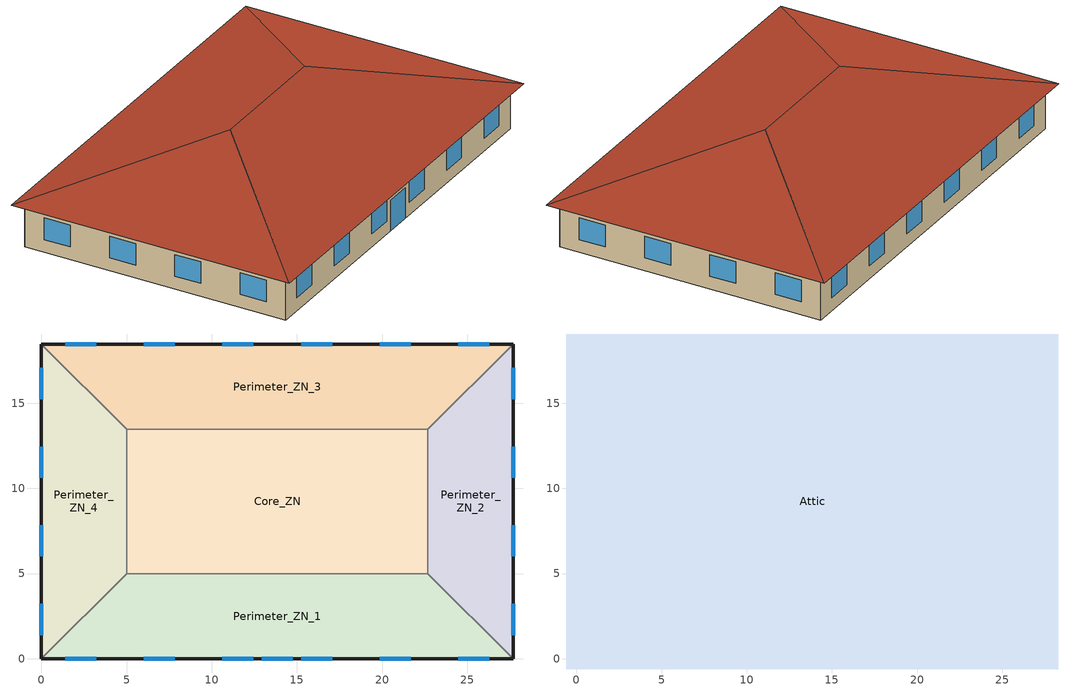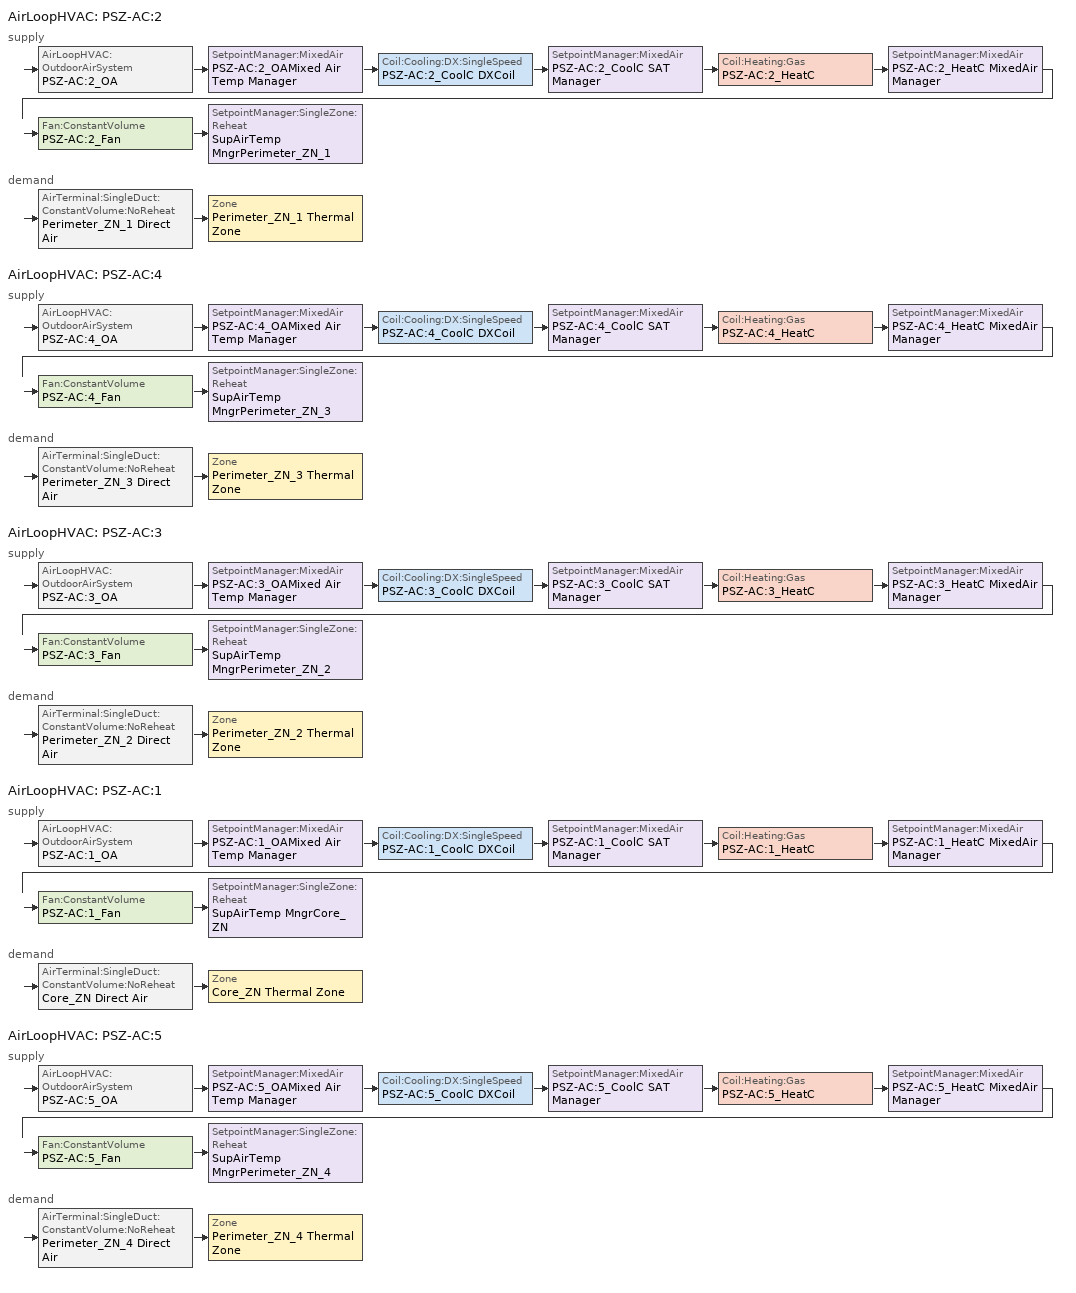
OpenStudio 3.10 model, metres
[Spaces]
Perimeter_ZN_4
 floor ground (ext-slab): 0,18.46 5,13.46 5,5 0,0 z0
 wall outside (Mass Non-res Ext Wall): 0,18.46 0,0 z0:3.05
 wall to Perimeter_ZN_3 (int-walls): 5,13.46 0,18.46 z0:3.05
 wall to Perimeter_ZN_1 (int-walls): 0,0 5,5 z0:3.05
 wall to Core_ZN (int-walls): 5,5 5,13.46 z0:3.05
 window (Interior Window 18): 0,17.07 0,15.24 z0.9:2.42
 window (Interior Window 19): 0,7.84 0,6.01 z0.9:2.42
 window (Interior Window 17): 0,3.22 0,1.39 z0.9:2.42
 window (Interior Window 16): 0,12.45 0,10.62 z0.9:2.42
Perimeter_ZN_3
 floor ground (ext-slab): 27.69,18.46 22.69,13.46 5,13.46 0,18.46 z0
 wall outside (Mass Non-res Ext Wall): 27.69,18.46 0,18.46 z0:3.05
 wall to Perimeter_ZN_2 (int-walls): 22.69,13.46 27.69,18.46 z0:3.05
 wall to Core_ZN (int-walls): 5,13.46 22.69,13.46 z0:3.05
 window (Interior Window 12): 17.07,18.46 15.24,18.46 z0.9:2.42
 window (Interior Window 14): 3.22,18.46 1.39,18.46 z0.9:2.42
 window (Interior Window 15): 21.68,18.46 19.85,18.46 z0.9:2.42
 window (Interior Window 13): 26.3,18.46 24.47,18.46 z0.9:2.42
 window (Interior Window 11): 7.84,18.46 6.01,18.46 z0.9:2.42
 window (Interior Window 10): 12.45,18.46 10.62,18.46 z0.9:2.42
Perimeter_ZN_2
 floor ground (ext-slab): 27.69,18.46 27.69,0 22.69,5 22.69,13.46 z0
 wall outside (Mass Non-res Ext Wall): 27.69,0 27.69,18.46 z0:3.05
 wall to Perimeter_ZN_1 (int-walls): 22.69,5 27.69,0 z0:3.05
 wall to Core_ZN (int-walls): 22.69,13.46 22.69,5 z0:3.05
 window (Interior Window 9): 27.69,6.01 27.69,7.84 z0.9:2.42
 window (Interior Window 8): 27.69,1.39 27.69,3.22 z0.9:2.42
 window (Interior Window 6): 27.69,15.24 27.69,17.07 z0.9:2.42
 window (Interior Window 7): 27.69,10.62 27.69,12.45 z0.9:2.42
Core_ZN
 floor ground (ext-slab): 22.69,13.46 22.69,5 5,5 5,13.46 z0
 wall to Perimeter_ZN_1 (int-walls): 5,5 22.69,5 z0:3.05
Perimeter_ZN_1
 floor ground (ext-slab): 22.69,5 27.69,0 0,0 5,5 z0
 wall outside (Mass Non-res Ext Wall): 0,0 27.69,0 z0:3.05
 window (Interior Window 1): 1.39,0 3.22,0 z0.9:2.42
 window (Interior Window 2): 24.47,0 26.3,0 z0.9:2.42
 window (Interior Window 3): 10.62,0 12.45,0 z0.9:2.42
 window (Interior Window 4): 19.85,0 21.68,0 z0.9:2.42
 window (Exterior Door): 12.93,0 14.76,0 z0:2.13
 window (Interior Window 5): 6.01,0 7.84,0 z0.9:2.42
 window (Interior Window): 15.24,0 17.07,0 z0.9:2.42
Attic
 floor outside (Attic Non-res Floor): 28.29,19.06 27.69,18.46 0,18.46 -0.6,19.06 z3.05; -0.6,19.06 0,18.46 0,0 -0.6,-0.6 z3.05; 28.29,19.06 28.29,-0.6 27.69,0 27.69,18.46 z3.05; 27.69,0 28.29,-0.6 -0.6,-0.6 0,0 z3.05
 floor to Perimeter_ZN_1 (Attic Non-res Floor): 22.69,5 27.69,0 0,0 5,5 z3.05
 floor to Perimeter_ZN_3 (Attic Non-res Floor): 27.69,18.46 22.69,13.46 5,13.46 0,18.46 z3.05
 floor to Perimeter_ZN_2 (Attic Non-res Floor): 27.69,18.46 27.69,0 22.69,5 22.69,13.46 z3.05
 floor to Core_ZN (Attic Non-res Floor): 22.69,13.46 22.69,5 5,5 5,13.46 z3.05
 floor to Perimeter_ZN_4 (Attic Non-res Floor): 0,18.46 5,13.46 5,5 0,0 z3.05
 roof outside (Attic Non-res Roof): 9.23,9.23,6.33 -0.6,19.06,3.05 -0.6,-0.6,3.05; 18.46,9.23,6.33 28.29,-0.6,3.05 28.29,19.06,3.05; 18.46,9.23,6.33 28.29,19.06,3.05 -0.6,19.06,3.05 9.23,9.23,6.33; 9.23,9.23,6.33 -0.6,-0.6,3.05 28.29,-0.6,3.05 18.46,9.23,6.33
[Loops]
AirLoopHVAC 'PSZ-AC:2'
 supply: AirLoopHVAC:OutdoorAirSystem 'PSZ-AC:2_OA' > SetpointManager:MixedAir 'PSZ-AC:2_OAMixed Air Temp Manager' > Coil:Cooling:DX:SingleSpeed 'PSZ-AC:2_CoolC DXCoil' > SetpointManager:MixedAir 'PSZ-AC:2_CoolC SAT Manager' > Coil:Heating:Gas 'PSZ-AC:2_HeatC' > SetpointManager:MixedAir 'PSZ-AC:2_HeatC MixedAir Manager' > Fan:ConstantVolume 'PSZ-AC:2_Fan' > SetpointManager:SingleZone:Reheat 'SupAirTemp MngrPerimeter_ZN_1'
 demand: AirTerminal:SingleDuct:ConstantVolume:NoReheat 'Perimeter_ZN_1 Direct Air' > Zone 'Perimeter_ZN_1 Thermal Zone'
AirLoopHVAC 'PSZ-AC:4'
 supply: AirLoopHVAC:OutdoorAirSystem 'PSZ-AC:4_OA' > SetpointManager:MixedAir 'PSZ-AC:4_OAMixed Air Temp Manager' > Coil:Cooling:DX:SingleSpeed 'PSZ-AC:4_CoolC DXCoil' > SetpointManager:MixedAir 'PSZ-AC:4_CoolC SAT Manager' > Coil:Heating:Gas 'PSZ-AC:4_HeatC' > SetpointManager:MixedAir 'PSZ-AC:4_HeatC MixedAir Manager' > Fan:ConstantVolume 'PSZ-AC:4_Fan' > SetpointManager:SingleZone:Reheat 'SupAirTemp MngrPerimeter_ZN_3'
 demand: AirTerminal:SingleDuct:ConstantVolume:NoReheat 'Perimeter_ZN_3 Direct Air' > Zone 'Perimeter_ZN_3 Thermal Zone'
AirLoopHVAC 'PSZ-AC:3'
 supply: AirLoopHVAC:OutdoorAirSystem 'PSZ-AC:3_OA' > SetpointManager:MixedAir 'PSZ-AC:3_OAMixed Air Temp Manager' > Coil:Cooling:DX:SingleSpeed 'PSZ-AC:3_CoolC DXCoil' > SetpointManager:MixedAir 'PSZ-AC:3_CoolC SAT Manager' > Coil:Heating:Gas 'PSZ-AC:3_HeatC' > SetpointManager:MixedAir 'PSZ-AC:3_HeatC MixedAir Manager' > Fan:ConstantVolume 'PSZ-AC:3_Fan' > SetpointManager:SingleZone:Reheat 'SupAirTemp MngrPerimeter_ZN_2'
 demand: AirTerminal:SingleDuct:ConstantVolume:NoReheat 'Perimeter_ZN_2 Direct Air' > Zone 'Perimeter_ZN_2 Thermal Zone'
AirLoopHVAC 'PSZ-AC:1'
 supply: AirLoopHVAC:OutdoorAirSystem 'PSZ-AC:1_OA' > SetpointManager:MixedAir 'PSZ-AC:1_OAMixed Air Temp Manager' > Coil:Cooling:DX:SingleSpeed 'PSZ-AC:1_CoolC DXCoil' > SetpointManager:MixedAir 'PSZ-AC:1_CoolC SAT Manager' > Coil:Heating:Gas 'PSZ-AC:1_HeatC' > SetpointManager:MixedAir 'PSZ-AC:1_HeatC MixedAir Manager' > Fan:ConstantVolume 'PSZ-AC:1_Fan' > SetpointManager:SingleZone:Reheat 'SupAirTemp MngrCore_ZN'
 demand: AirTerminal:SingleDuct:ConstantVolume:NoReheat 'Core_ZN Direct Air' > Zone 'Core_ZN Thermal Zone'
AirLoopHVAC 'PSZ-AC:5'
 supply: AirLoopHVAC:OutdoorAirSystem 'PSZ-AC:5_OA' > SetpointManager:MixedAir 'PSZ-AC:5_OAMixed Air Temp Manager' > Coil:Cooling:DX:SingleSpeed 'PSZ-AC:5_CoolC DXCoil' > SetpointManager:MixedAir 'PSZ-AC:5_CoolC SAT Manager' > Coil:Heating:Gas 'PSZ-AC:5_HeatC' > SetpointManager:MixedAir 'PSZ-AC:5_HeatC MixedAir Manager' > Fan:ConstantVolume 'PSZ-AC:5_Fan' > SetpointManager:SingleZone:Reheat 'SupAirTemp MngrPerimeter_ZN_4'
 demand: AirTerminal:SingleDuct:ConstantVolume:NoReheat 'Perimeter_ZN_4 Direct Air' > Zone 'Perimeter_ZN_4 Thermal Zone'
[Site]
Golden: Latitude {deg}=39.74; Longitude {deg}=-105.18; Time Zone {hr}=-7; Elevation {m}=1829; Terrain=City
[Site:WaterMainsTemperature]
Calculation Method=Correlation; Annual Average Outdoor Air Temperature {C}=9.84; Maximum Difference In Monthly Average Outdoor Air Temperatures {deltaC}=24.7
[SizingPeriod:DesignDay] Barometric Pressure {Pa}=83175; Rain Indicator=No; Snow Indicator=No; Day of Month=21; Daylight Saving Time Indicator=No; Humidity Condition Type=WetBulb; Dry-Bulb Temperature Range Modifier Type=DefaultMultipliers; Solar Model Indicator=AshraeClearSky
Name | Maximum Dry-Bulb Temperature {C} | Daily Dry-Bulb Temperature Range {deltaC} | Wind Speed {m/s} | Wind Direction {deg} | Sky Clearness | Month | Day Type | Wetbulb or DewPoint at Maximum Dry-Bulb {C}
BOULDER Ann Htg 99.6% Condns DB | -18.6 | 0 | 2.9 | 140 | 0 | 12 | WinterDesignDay | -18.6
BOULDER Ann Clg .4% Condns WB=>MDB | 27.4 | 15.2 | 5 | 350 | 1 | 7 | SummerDesignDay | 18.6
[Site:GroundTemperature:BuildingSurface]
19.195, 19.191, 19.215, 19.25, 19.367, 20.429, 21.511, 21.776, 20.44, 19.538, 19.333, 19.237
[ClimateZones]
Climate Zone Value 1=5B; Climate Zone Institution Name 2=CEC; Climate Zone Document Name 2=California Climate Zone Descriptions; Climate Zone Document Year 2=1995
[Building]
Ref Bldg Small Office New2004_v1.3_5.0: North Axis {deg}=0; Default Schedule Set=Default Schedule Set 1; Standards Number of Above Ground Stories=1
[Construction]
int-walls: 1/2IN Gypsum, 1/2IN Gypsum
Attic Non-res Floor: 1/2IN Gypsum, AtticFloor NonRes Insulation, 1/2IN Gypsum
Mass Non-res Ext Wall: 1IN Stucco, 8IN CONCRETE HW, Mass NonRes Wall Insulation, 1/2IN Gypsum
Attic Non-res Roof: Roof Membrane, Metal Decking
InteriorFurnishings: Std Wood 6inch
ext-slab: HW CONCRETE, CP02 CARPET PAD
Exterior Door: F08 Metal surface, I01 25mm insulation board
Interior Window; Interior Window 1; Interior Window 2; Interior Window 3; Interior Window 4; Interior Window 5; Interior Window 6; Interior Window 7; Interior Window 8; Interior Window 9; Interior Window 10; Interior Window 11; Interior Window 12; Interior Window 13; Interior Window 14; Interior Window 15; Interior Window 16; Interior Window 17; Interior Window 18; Interior Window 19: Clear 3mm
[Material] Thermal Absorptance=0.9
Name | Roughness | Thickness {m} | Conductivity {W/m-K} | Density {kg/m3} | Specific Heat {J/kg-K} | Solar Absorptance | Visible Absorptance
1/2IN Gypsum | Smooth | 0.0127 | 0.16 | 784.9 | 830 | 0.92 | 0.92
AtticFloor NonRes Insulation | MediumRough | 0.236805 | 0.049 | 265 | 836.8 | 0.7 | 0.7
1IN Stucco | Smooth | 0.0253 | 0.6918 | 1858 | 837 | 0.92 | 0.92
8IN CONCRETE HW | Rough | 0.2032 | 1.311 | 2240 | 836.8 | 0.7 | 0.7
Mass NonRes Wall Insulation | MediumRough | 0.0495495 | 0.049 | 265 | 836.8 | 0.7 | 0.7
Roof Membrane | VeryRough | 0.0095 | 0.16 | 1121.29 | 1460 | 0.7 | 0.7
Metal Decking | MediumSmooth | 0.0015 | 45.006 | 7680 | 418.4 | 0.7 | 0.3
Std Wood 6inch | MediumSmooth | 0.15 | 0.12 | 540 | 1210 | 0.7 | 0.7
HW CONCRETE | Rough | 0.1016 | 1.311 | 2240 | 836.8 | 0.7 | 0.7
F08 Metal surface | Smooth | 0.0008 | 45.28 | 7824 | 500 | 0.7 | 0.7
I01 25mm insulation board | MediumRough | 0.0254 | 0.03 | 43 | 1210 | 0.6 | 0.6
[Material:NoMass]
CP02 CARPET PAD: Roughness=VeryRough; Thermal Resistance {m2-K/W}=0.2165; Thermal Absorptance=0.9; Solar Absorptance=0.7; Visible Absorptance=0.8
[WindowMaterial:Glazing]
Clear 3mm: Optical Data Type=SpectralAverage; Thickness {m}=0.003; Solar Transmittance at Normal Incidence=0.837; Front Side Solar Reflectance at Normal Incidence=0.075; Back Side Solar Reflectance at Normal Incidence=0; Visible Transmittance at Normal Incidence=0.898; Front Side Visible Reflectance at Normal Incidence=0.081; Back Side Visible Reflectance at Normal Incidence=0; Infrared Transmittance at Normal Incidence=0; Front Side Infrared Hemispherical Emissivity=0.84; Back Side Infrared Hemispherical Emissivity=0.84; Conductivity {W/m-K}=0.9; Dirt Correction Factor for Solar and Visible Transmittance=1; Solar Diffusing=No
[ThermalZone] Multiplier=1; Use Ideal Air Loads=No
Name | Thermostat
Perimeter_ZN_1 Thermal Zone | ThermostatSetpoint:DualSetpoint #1
Perimeter_ZN_3 Thermal Zone | ThermostatSetpoint:DualSetpoint #2
Perimeter_ZN_2 Thermal Zone | ThermostatSetpoint:DualSetpoint #3
Core_ZN Thermal Zone | ThermostatSetpoint:DualSetpoint #4
Perimeter_ZN_4 Thermal Zone | ThermostatSetpoint:DualSetpoint #5
Attic Thermal Zone
[Zone equipment]
Perimeter_ZN_1 Thermal Zone: Perimeter_ZN_1 Direct Air
Perimeter_ZN_3 Thermal Zone: Perimeter_ZN_3 Direct Air
Perimeter_ZN_2 Thermal Zone: Perimeter_ZN_2 Direct Air
Core_ZN Thermal Zone: Core_ZN Direct Air
Perimeter_ZN_4 Thermal Zone: Perimeter_ZN_4 Direct Air
[AirLoopHVAC] Availability Schedule=Always On Discrete; Design Supply Air Flow Rate {m3/s}=AUTOSIZE; Design Return Air Flow Fraction of Supply Air Flow=1
PSZ-AC:2; PSZ-AC:4; PSZ-AC:3; PSZ-AC:1; PSZ-AC:5
[Sizing:System] Type of Load to Size On=Sensible; Design Outdoor Air Flow Rate {m3/s}=Autosize; Central Heating Maximum System Air Flow Ratio=1; Preheat Design Temperature {C}=7; Preheat Design Humidity Ratio {kg-H2O/kg-Air}=0.008; Precool Design Temperature {C}=12.8; Precool Design Humidity Ratio {kg-H2O/kg-Air}=0.008; Central Cooling Design Supply Air Temperature {C}=12.8; Central Heating Design Supply Air Temperature {C}=40; Sizing Option=NonCoincident; 100% Outdoor Air in Cooling=No; 100% Outdoor Air in Heating=No; Central Cooling Design Supply Air Humidity Ratio {kg-H2O/kg-Air}=0.0085; Central Heating Design Supply Air Humidity Ratio {kg-H2O/kg-Air}=0.008; Cooling Design Air Flow Method=DesignDay; Cooling Design Air Flow Rate {m3/s}=0; Heating Design Air Flow Method=DesignDay; Heating Design Air Flow Rate {m3/s}=0; System Outdoor Air Method=ZoneSum; Zone Maximum Outdoor Air Fraction=1; Cooling Supply Air Flow Rate Per Floor Area {m3/s-m2}=0.00996765; Cooling Fraction of Autosized Cooling Supply Air Flow Rate=1; Cooling Supply Air Flow Rate Per Unit Cooling Capacity {m3/s-W}=3.94755e-05; Heating Supply Air Flow Rate Per Floor Area {m3/s-m2}=0.00996765; Heating Fraction of Autosized Heating Supply Air Flow Rate=1; Heating Fraction of Autosized Cooling Supply Air Flow Rate=1; Heating Supply Air Flow Rate Per Unit Heating Capacity {m3/s-W}=3.15882e-05; Cooling Design Capacity Method=CoolingDesignCapacity; Cooling Design Capacity {W}=Autosize; Cooling Design Capacity Per Floor Area {W/m2}=234.7; Fraction of Autosized Cooling Design Capacity=1; Heating Design Capacity Method=HeatingDesignCapacity; Heating Design Capacity {W}=Autosize; Heating Design Capacity Per Floor Area {W/m2}=157; Fraction of Autosized Heating Design Capacity=1; Central Cooling Capacity Control Method=OnOff
PSZ-AC:2; PSZ-AC:4; PSZ-AC:3; PSZ-AC:1; PSZ-AC:5
[Controller:OutdoorAir] Minimum Outdoor Air Flow Rate {m3/s}=Autosize; Maximum Outdoor Air Flow Rate {m3/s}=Autosize; Economizer Control Type=NoEconomizer; Economizer Control Action Type=ModulateFlow; Economizer Maximum Limit Dry-Bulb Temperature {C}=-100; Economizer Maximum Limit Enthalpy {J/kg}=64000; Economizer Minimum Limit Dry-Bulb Temperature {C}=-100; Lockout Type=NoLockout; Minimum Limit Type=FixedMinimum; High Humidity Control=No; High Humidity Outdoor Air Flow Ratio=1; Control High Indoor Humidity Based on Outdoor Humidity Ratio=Yes; Heat Recovery Bypass Control Type=BypassWhenOAFlowGreaterThanMinimum; Economizer Operation Staging=InterlockedWithMechanicalCooling
Name | Controller Mechanical Ventilation
PSZ-AC:2_OA_Controller | Controller Mechanical Ventilation 1
PSZ-AC:4_OA_Controller | Controller Mechanical Ventilation 5
PSZ-AC:3_OA_Controller | Controller Mechanical Ventilation 2
PSZ-AC:1_OA_Controller | Controller Mechanical Ventilation 3
PSZ-AC:5_OA_Controller | Controller Mechanical Ventilation 4
[Controller:MechanicalVentilation] Availability Schedule=Always On Discrete; System Outdoor Air Method=ZoneSum
Controller Mechanical Ventilation 1; Controller Mechanical Ventilation 5; Controller Mechanical Ventilation 2; Controller Mechanical Ventilation 3; Controller Mechanical Ventilation 4
[AirLoopHVAC:OutdoorAirSystem]
Name | Controller
PSZ-AC:2_OA | PSZ-AC:2_OA_Controller
PSZ-AC:4_OA | PSZ-AC:4_OA_Controller
PSZ-AC:3_OA | PSZ-AC:3_OA_Controller
PSZ-AC:1_OA | PSZ-AC:1_OA_Controller
PSZ-AC:5_OA | PSZ-AC:5_OA_Controller
[Coil:Cooling:DX:SingleSpeed] Availability Schedule=ALWAYS_ON 1; Rated Total Cooling Capacity {W}=Autosize; Rated Sensible Heat Ratio=Autosize; Rated COP {W/W}=3.66668; Rated Air Flow Rate {m3/s}=Autosize; Rated Evaporator Fan Power Per Volume Flow Rate 2017 {W/(m3/s)}=773.3; Rated Evaporator Fan Power Per Volume Flow Rate 2023 {W/(m3/s)}=934.4; Minimum Outdoor Dry-Bulb Temperature for Compressor Operation {C}=-25; Nominal Time for Condensate Removal to Begin {s}=0; Ratio of Initial Moisture Evaporation Rate and Steady State Latent Capacity=0; Maximum Cycling Rate {cycles/hr}=0; Latent Capacity Time Constant {s}=0; Condenser Type=AirCooled; Evaporative Condenser Effectiveness=0; Evaporative Condenser Air Flow Rate {m3/s}=Autosize; Evaporative Condenser Pump Rated Power Consumption {W}=Autosize; Crankcase Heater Capacity {W}=0; Maximum Outdoor Dry-Bulb Temperature for Crankcase Heater Operation {C}=0; Basin Heater Capacity {W/K}=0; Basin Heater Setpoint Temperature {C}=10
Name | Total Cooling Capacity Function of Temperature Curve | Total Cooling Capacity Function of Flow Fraction Curve | Energy Input Ratio Function of Temperature Curve | Energy Input Ratio Function of Flow Fraction Curve | Part Load Fraction Correlation Curve
PSZ-AC:2_CoolC DXCoil | Curve:Biquadratic 1 | Curve:Cubic 1 | Curve:Biquadratic 2 | Curve:Cubic 2 | Curve:Quadratic 1
PSZ-AC:4_CoolC DXCoil | Curve:Biquadratic 3 | Curve:Cubic 3 | Curve:Biquadratic 4 | Curve:Cubic 4 | Curve:Quadratic 2
PSZ-AC:3_CoolC DXCoil | Curve:Biquadratic 5 | Curve:Cubic 5 | Curve:Biquadratic 6 | Curve:Cubic 6 | Curve:Quadratic 3
PSZ-AC:1_CoolC DXCoil | Curve:Biquadratic 7 | Curve:Cubic 7 | Curve:Biquadratic 8 | Curve:Cubic 8 | Curve:Quadratic 4
PSZ-AC:5_CoolC DXCoil | Curve:Biquadratic 9 | Curve:Cubic 9 | Curve:Biquadratic 10 | Curve:Cubic 10 | Curve:Quadratic 5
[Coil:Heating:Gas] Availability Schedule=ALWAYS_ON 1; Gas Burner Efficiency=0.8; Nominal Capacity {W}=AutoSize; Parasitic Electric Load {W}=0; Parasitic Gas Load {W}=0
PSZ-AC:2_HeatC; PSZ-AC:4_HeatC; PSZ-AC:3_HeatC; PSZ-AC:1_HeatC; PSZ-AC:5_HeatC
[Fan:ConstantVolume] Availability Schedule=HVACOperationSchd; Fan Efficiency=0.53625; Pressure Rise {Pa}=622; Maximum Flow Rate {m3/s}=AutoSize; Motor Efficiency=0.825; Motor In Airstream Fraction=1
PSZ-AC:2_Fan; PSZ-AC:4_Fan; PSZ-AC:3_Fan; PSZ-AC:1_Fan; PSZ-AC:5_Fan
[AirTerminal:SingleDuct:ConstantVolume:NoReheat] Availability Schedule=ALWAYS_ON 1; Maximum Air Flow Rate {m3/s}=AUTOSIZE
Perimeter_ZN_1 Direct Air; Perimeter_ZN_3 Direct Air; Perimeter_ZN_2 Direct Air; Core_ZN Direct Air; Perimeter_ZN_4 Direct Air
[Sizing:Zone] Zone Cooling Design Supply Air Temperature Input Method=SupplyAirTemperature; Zone Cooling Design Supply Air Temperature {C}=14; Zone Cooling Design Supply Air Temperature Difference {deltaC}=11.11; Zone Heating Design Supply Air Temperature Input Method=SupplyAirTemperature; Zone Heating Design Supply Air Temperature {C}=40; Zone Heating Design Supply Air Temperature Difference {deltaC}=11.11; Zone Cooling Design Supply Air Humidity Ratio {kg-H2O/kg-air}=0.0085; Zone Heating Design Supply Air Humidity Ratio {kg-H2O/kg-air}=0.008; Heating Design Air Flow Method=DesignDay; Account for Dedicated Outdoor Air System=No; Dedicated Outdoor Air System Control Strategy=NeutralSupplyAir; Dedicated Outdoor Air Low Setpoint Temperature for Design {C}=Autosize; Dedicated Outdoor Air High Setpoint Temperature for Design {C}=Autosize; Zone Load Sizing Method=Sensible Load Only No Latent Load; Zone Latent Cooling Design Supply Air Humidity Ratio Input Method=HumidityRatioDifference; Zone Cooling Design Supply Air Humidity Ratio Difference {kgWater/kgDryAir}=0.005; Zone Latent Heating Design Supply Air Humidity Ratio Input Method=HumidityRatioDifference; Zone Humidification Design Supply Air Humidity Ratio Difference {kgWater/kgDryAir}=0.005; Sizing Option=Coincident
Name | Cooling Design Air Flow Method
Perimeter_ZN_1 Thermal Zone; Perimeter_ZN_3 Thermal Zone; Perimeter_ZN_2 Thermal Zone; Perimeter_ZN_4 Thermal Zone
Core_ZN Thermal Zone; Attic Thermal Zone | DesignDay
[Space]
Name | Thermal Zone | Part of Total Floor Area | Design Specification Outdoor Air Object
Perimeter_ZN_1 | Perimeter_ZN_1 Thermal Zone | Yes | SZ DSOA Perimeter_ZN_1
Perimeter_ZN_3 | Perimeter_ZN_3 Thermal Zone | Yes | SZ DSOA Perimeter_ZN_3
Perimeter_ZN_2 | Perimeter_ZN_2 Thermal Zone | Yes | SZ DSOA Perimeter_ZN_2
Core_ZN | Core_ZN Thermal Zone | Yes | SZ DSOA Core_ZN
Perimeter_ZN_4 | Perimeter_ZN_4 Thermal Zone | Yes | SZ DSOA Perimeter_ZN_4
Attic | Attic Thermal Zone | No
[ThermostatSetpoint:DualSetpoint] Heating Setpoint Temperature Schedule=HTGSETP_SCH; Cooling Setpoint Temperature Schedule=CLGSETP_SCH
ThermostatSetpoint:DualSetpoint #1; ThermostatSetpoint:DualSetpoint #2; ThermostatSetpoint:DualSetpoint #3; ThermostatSetpoint:DualSetpoint #4; ThermostatSetpoint:DualSetpoint #5
[DesignSpecification:OutdoorAir] Outdoor Air Flow per Person {m3/s-person}=0.01
SZ DSOA Perimeter_ZN_1; SZ DSOA Perimeter_ZN_4; SZ DSOA Core_ZN; SZ DSOA Perimeter_ZN_3; SZ DSOA Perimeter_ZN_2
[SetpointManager:SingleZone:Reheat] Minimum Supply Air Temperature {C}=10; Maximum Supply Air Temperature {C}=50
Name | Control Zone | Setpoint Node or NodeList
SupAirTemp MngrCore_ZN | Core_ZN Thermal Zone | PSZ-AC:1 Supply Equipment Outlet Node
SupAirTemp MngrPerimeter_ZN_3 | Perimeter_ZN_3 Thermal Zone | PSZ-AC:4 Supply Equipment Outlet Node
SupAirTemp MngrPerimeter_ZN_2 | Perimeter_ZN_2 Thermal Zone | PSZ-AC:3 Supply Equipment Outlet Node
SupAirTemp MngrPerimeter_ZN_1 | Perimeter_ZN_1 Thermal Zone | PSZ-AC:2 Supply Equipment Outlet Node
SupAirTemp MngrPerimeter_ZN_4 | Perimeter_ZN_4 Thermal Zone | PSZ-AC:5 Supply Equipment Outlet Node
[SetpointManager:MixedAir]
Name | Setpoint Node or NodeList
PSZ-AC:5_OAMixed Air Temp Manager | PSZ-AC:5_OA-PSZ-AC:5_CoolCNode
PSZ-AC:2_OAMixed Air Temp Manager | PSZ-AC:2_OA-PSZ-AC:2_CoolCNode
PSZ-AC:1_OAMixed Air Temp Manager | PSZ-AC:1_OA-PSZ-AC:1_CoolCNode
PSZ-AC:4_OAMixed Air Temp Manager | PSZ-AC:4_OA-PSZ-AC:4_CoolCNode
PSZ-AC:5_HeatC MixedAir Manager | PSZ-AC:5_HeatC-PSZ-AC:5_FanNode
PSZ-AC:4_CoolC SAT Manager | PSZ-AC:4_CoolC-PSZ-AC:4_HeatCNode
PSZ-AC:2_CoolC SAT Manager | PSZ-AC:2_CoolC-PSZ-AC:2_HeatCNode
PSZ-AC:1_HeatC MixedAir Manager | PSZ-AC:1_HeatC-PSZ-AC:1_FanNode
PSZ-AC:4_HeatC MixedAir Manager | PSZ-AC:4_HeatC-PSZ-AC:4_FanNode
PSZ-AC:5_CoolC SAT Manager | PSZ-AC:5_CoolC-PSZ-AC:5_HeatCNode
PSZ-AC:1_CoolC SAT Manager | PSZ-AC:1_CoolC-PSZ-AC:1_HeatCNode
PSZ-AC:3_CoolC SAT Manager | PSZ-AC:3_CoolC-PSZ-AC:3_HeatCNode
PSZ-AC:3_HeatC MixedAir Manager | PSZ-AC:3_HeatC-PSZ-AC:3_FanNode
PSZ-AC:2_HeatC MixedAir Manager | PSZ-AC:2_HeatC-PSZ-AC:2_FanNode
PSZ-AC:3_OAMixed Air Temp Manager | PSZ-AC:3_OA-PSZ-AC:3_CoolCNode
[Lights:Definition] Design Level Calculation Method=Watts/Area; Watts per Space Floor Area {W/m2}=10.76; Fraction Radiant=0.7; Fraction Visible=0.2; Return Air Fraction=0; Return Air Fraction Calculated from Plenum Temperature=No
Perimeter_ZN_2_Lights Definition; Perimeter_ZN_3_Lights Definition; Perimeter_ZN_4_Lights Definition; Perimeter_ZN_1_Lights Definition; Core_ZN_Lights Definition
[Lights] Schedule=BLDG_LIGHT_SCH; Fraction Replaceable=1
Name | Lights Definition | Space or SpaceType
Perimeter_ZN_2_Lights | Perimeter_ZN_2_Lights Definition | Perimeter_ZN_2
Perimeter_ZN_3_Lights | Perimeter_ZN_3_Lights Definition | Perimeter_ZN_3
Perimeter_ZN_4_Lights | Perimeter_ZN_4_Lights Definition | Perimeter_ZN_4
Perimeter_ZN_1_Lights | Perimeter_ZN_1_Lights Definition | Perimeter_ZN_1
Core_ZN_Lights | Core_ZN_Lights Definition | Core_ZN
[SpaceInfiltration:DesignFlowRate] Constant Term Coefficient=1; Temperature Term Coefficient=0; Velocity Term Coefficient=0; Velocity Squared Term Coefficient=0; Density Basis=Outdoor
Name | Space or SpaceType | Schedule | Design Flow Rate Calculation Method | Flow per Exterior Surface Area {m3/s-m2} | Air Changes per Hour {1/hr}
Perimeter_ZN_4_Infiltration | Perimeter_ZN_4 | INFIL_QUARTER_ON_SCH | Flow/ExteriorArea | 0.000302
Core_ZN_Infiltration | Core_ZN | INFIL_QUARTER_ON_SCH | AirChanges/Hour |  | 0.36
Perimeter_ZN_2_Infiltration | Perimeter_ZN_2 | INFIL_QUARTER_ON_SCH | Flow/ExteriorArea | 0.000302
Perimeter_ZN_1_Infiltration | Perimeter_ZN_1 | INFIL_QUARTER_ON_SCH | Flow/ExteriorArea | 0.000302
Attic_Infiltration | Attic | ALWAYS_ON | AirChanges/Hour |  | 1
Perimeter_ZN_3_Infiltration | Perimeter_ZN_3 | INFIL_QUARTER_ON_SCH | Flow/ExteriorArea | 0.000302
[People:Definition] Number of People Calculation Method=Area/Person; Space Floor Area per Person {m2/person}=18.58; Fraction Radiant=0.3; Enable ASHRAE 55 Comfort Warnings=No; Mean Radiant Temperature Calculation Type=EnclosureAveraged; Thermal Comfort Model Type 1=FANGER
Perimeter_ZN_1 People Definition; Core_ZN People Definition; Perimeter_ZN_4 People Definition; Perimeter_ZN_2 People Definition; Perimeter_ZN_3 People Definition
[People] Number of People Schedule=BLDG_OCC_SCH; Activity Level Schedule=ACTIVITY_SCH; Work Efficiency Schedule=WORK_EFF_SCH; Clothing Insulation Schedule=CLOTHING_SCH; Air Velocity Schedule=AIR_VELO_SCH
Name | People Definition | Space or SpaceType
Perimeter_ZN_1 People | Perimeter_ZN_1 People Definition | Perimeter_ZN_1
Core_ZN People | Core_ZN People Definition | Core_ZN
Perimeter_ZN_4 People | Perimeter_ZN_4 People Definition | Perimeter_ZN_4
Perimeter_ZN_2 People | Perimeter_ZN_2 People Definition | Perimeter_ZN_2
Perimeter_ZN_3 People | Perimeter_ZN_3 People Definition | Perimeter_ZN_3
[InternalMass:Definition] Construction=InteriorFurnishings; Design Level Calculation Method=SurfaceArea
Name | Surface Area {m2}
Perimeter_ZN_4 Internal Mass Definition; Perimeter_ZN_2 Internal Mass Definition | 134.6
Perimeter_ZN_1 Internal Mass Definition; Perimeter_ZN_3 Internal Mass Definition | 226.9
Core_ZN Internal Mass Definition | 299.3148
[InternalMass]
Name | Internal Mass Definition | Space or SpaceType
Perimeter_ZN_4 Internal Mass | Perimeter_ZN_4 Internal Mass Definition | Perimeter_ZN_4
Perimeter_ZN_1 Internal Mass | Perimeter_ZN_1 Internal Mass Definition | Perimeter_ZN_1
Core_ZN Internal Mass | Core_ZN Internal Mass Definition | Core_ZN
Perimeter_ZN_2 Internal Mass | Perimeter_ZN_2 Internal Mass Definition | Perimeter_ZN_2
Perimeter_ZN_3 Internal Mass | Perimeter_ZN_3 Internal Mass Definition | Perimeter_ZN_3
[ElectricEquipment:Definition] Design Level Calculation Method=Watts/Area; Watts per Space Floor Area {W/m2}=10.76; Fraction Latent=0; Fraction Radiant=0.5; Fraction Lost=0
Perimeter_ZN_1_MiscPlug_Equip Definition; Perimeter_ZN_4_MiscPlug_Equip Definition; Perimeter_ZN_2_MiscPlug_Equip Definition; Core_ZN_MiscPlug_Equip Definition; Perimeter_ZN_3_MiscPlug_Equip Definition
[ElectricEquipment] Schedule=BLDG_EQUIP_SCH
Name | Electric Equipment Definition | Space or SpaceType
Perimeter_ZN_1_MiscPlug_Equip | Perimeter_ZN_1_MiscPlug_Equip Definition | Perimeter_ZN_1
Perimeter_ZN_4_MiscPlug_Equip | Perimeter_ZN_4_MiscPlug_Equip Definition | Perimeter_ZN_4
Perimeter_ZN_2_MiscPlug_Equip | Perimeter_ZN_2_MiscPlug_Equip Definition | Perimeter_ZN_2
Core_ZN_MiscPlug_Equip | Core_ZN_MiscPlug_Equip Definition | Core_ZN
Perimeter_ZN_3_MiscPlug_Equip | Perimeter_ZN_3_MiscPlug_Equip Definition | Perimeter_ZN_3
[Exterior:Lights:Definition]
Exterior Facade Lighting Definition: Design Level {W}=2303
[Exterior:Lights]
Exterior:Lights #1: Exterior Lights Definition=Exterior Facade Lighting Definition; Schedule=ALWAYS_ON; Control Option=AstronomicalClock
[DefaultScheduleSet]
Default Schedule Set 1: Lighting Schedule=BLDG_LIGHT_SCH
[Schedule:Constant]
Always On Discrete: Value=1
[Schedule:Compact]
ALWAYS_ON; ALWAYS_ON 1: Through: 12/31, For: AllDays, Until: 24:00, 1
HVACOperationSchd: Through: 12/31, For: Weekdays SummerDesignDay, Until: 06:00, 0, Until: 22:00, 1, Until: 24:00, 0, For: Saturday WinterDesignDay, Until: 06:00, 0, Until: 18:00, 1, Until: 24:00, 0, For: AllOtherDays, Until: 24:00, 0
HTGSETP_SCH: Through: 12/31, For: Weekdays, Until: 06:00, 15.6, Until: 22:00, 21, Until: 24:00, 15.6, For: Saturday, Until: 06:00, 15.6, Until: 18:00, 21, Until: 24:00, 15.6, For: WinterDesignDay, Until: 24:00, 21, For: AllOtherDays, Until: 24:00, 15.6
CLGSETP_SCH: Through: 12/31, For: Weekdays SummerDesignDay, Until: 06:00, 26.7, Until: 22:00, 24, Until: 24:00, 26.7, For: Saturday, Until: 06:00, 26.7, Until: 18:00, 24, Until: 24:00, 26.7, For: AllOtherDays, Until: 24:00, 26.7
BLDG_LIGHT_SCH: Through: 12/31, For: Weekdays, Until: 05:00, 0.05, Until: 07:00, 0.1, Until: 08:00, 0.3, Until: 17:00, 0.9, Until: 18:00, 0.5, Until: 20:00, 0.3, Until: 22:00, 0.2, Until: 23:00, 0.1, Until: 24:00, 0.05, For: Saturday, Until: 06:00, 0.05, Until: 08:00, 0.1, Until: 12:00, 0.3, Until: 17:00, 0.15, Until: 24:00, 0.05, For: SummerDesignDay, Until: 24:00, 1, For: WinterDesignDay, Until: 24:00, 0, For: AllOtherDays, Until: 24:00, 0.05
INFIL_QUARTER_ON_SCH: Through: 12/31, For: Weekdays SummerDesignDay, Until: 06:00, 1, Until: 22:00, 0.25, Until: 24:00, 1, For: Saturday WinterDesignDay, Until: 06:00, 1, Until: 18:00, 0.25, Until: 24:00, 1, For: Sunday Holidays AllOtherDays, Until: 24:00, 1
BLDG_OCC_SCH: Through: 12/31, For: SummerDesignDay, Until: 06:00, 0, Until: 22:00, 1, Until: 24:00, 0.05, For: Weekdays, Until: 06:00, 0, Until: 07:00, 0.1, Until: 08:00, 0.2, Until: 12:00, 0.95, Until: 13:00, 0.5, Until: 17:00, 0.95, Until: 18:00, 0.3, Until: 20:00, 0.1, Until: 24:00, 0.05, For: Saturday, Until: 06:00, 0, Until: 08:00, 0.1, Until: 12:00, 0.3, Until: 17:00, 0.1, Until: 24:00, 0, For: AllOtherDays, Until: 24:00, 0
ACTIVITY_SCH: Through: 12/31, For: AllDays, Until: 24:00, 120
WORK_EFF_SCH: Through: 12/31, For: AllDays, Until: 24:00, 0
CLOTHING_SCH: Through: 04/30, For: AllDays, Until: 24:00, 1, Through: 09/30, For: AllDays, Until: 24:00, 0.5, Through: 12/31, For: AllDays, Until: 24:00, 1
AIR_VELO_SCH: Through: 12/31, For: AllDays, Until: 24:00, 0.2
BLDG_EQUIP_SCH: Through: 12/31, For: Weekdays, Until: 08:00, 0.4, Until: 12:00, 0.9, Until: 13:00, 0.8, Until: 17:00, 0.9, Until: 18:00, 0.5, Until: 24:00, 0.4, For: Saturday, Until: 06:00, 0.3, Until: 08:00, 0.4, Until: 12:00, 0.5, Until: 17:00, 0.35, Until: 24:00, 0.3, For: SummerDesignDay, Until: 24:00, 1, For: WinterDesignDay, Until: 24:00, 0, For: AllOtherDays, Until: 24:00, 0.3
[Curve:Biquadratic] Minimum Value of x {BasedOnField A2}=-100; Maximum Value of x {BasedOnField A2}=100; Minimum Value of y {BasedOnField A3}=-100; Maximum Value of y {BasedOnField A3}=100
Name | Coefficient1 Constant | Coefficient2 x | Coefficient3 x**2 | Coefficient4 y | Coefficient5 y**2 | Coefficient6 x*y
Curve:Biquadratic 1; Curve:Biquadratic 3; Curve:Biquadratic 5; Curve:Biquadratic 7; Curve:Biquadratic 9 | 0.971212 | -0.0152755 | 0.00144345 | -0.00039321 | -6.8364e-06 | -0.000290596
Curve:Biquadratic 2; Curve:Biquadratic 4; Curve:Biquadratic 6; Curve:Biquadratic 8; Curve:Biquadratic 10 | 0.286871 | 0.0239022 | -0.000810648 | 0.0134585 | 0.000338936 | -0.000487004
[Curve:Cubic] Coefficient1 Constant=1; Coefficient2 x=0; Coefficient3 x**2=0; Coefficient4 x**3=0; Minimum Value of x {BasedOnField A2}=-100; Maximum Value of x {BasedOnField A2}=100
Curve:Cubic 1; Curve:Cubic 2; Curve:Cubic 3; Curve:Cubic 4; Curve:Cubic 5; Curve:Cubic 6; Curve:Cubic 7; Curve:Cubic 8; Curve:Cubic 9; Curve:Cubic 10
[Curve:Quadratic] Coefficient1 Constant=0.909496; Coefficient2 x=0.0986477; Coefficient3 x**2=-0.00819488; Minimum Value of x {BasedOnField A2}=0; Maximum Value of x {BasedOnField A2}=1; Minimum Curve Output {BasedOnField A3}=0.7; Maximum Curve Output {BasedOnField A3}=1
Curve:Quadratic 1; Curve:Quadratic 2; Curve:Quadratic 3; Curve:Quadratic 4; Curve:Quadratic 5
